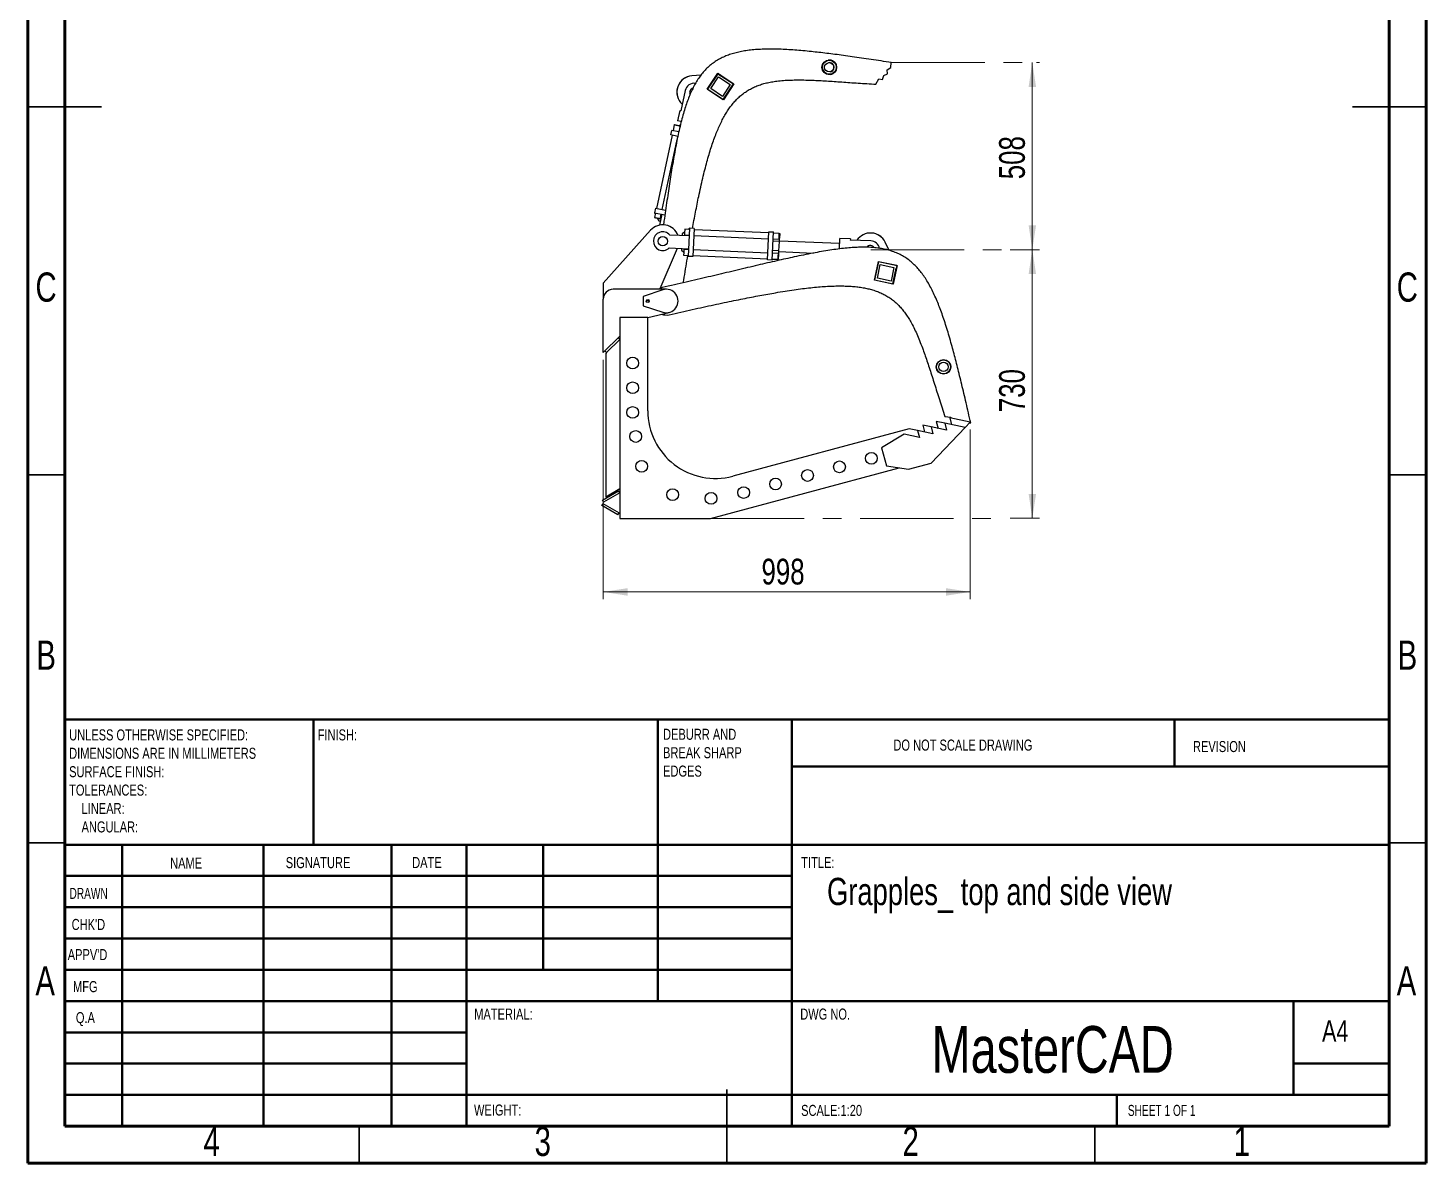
# Model space of a CAD drawing. Header units: millimetres. Extents: x 15 to 205, y 5 to 292.
# Drawn here: x 15 to 205, y 5 to 159.2 of the extents above; entities that cross this region are included whole.
import ezdxf

# ---------------------------------------------------------------- set-up
doc = ezdxf.new("R2010")
doc.units = ezdxf.units.MM
doc.linetypes.add('CENTERX2', pattern=[20.32, 12.7, -2.54, 2.54, -2.54])
doc.styles.add('SLDTEXTSTYLE0', font='TXT', dxfattribs={"width": 0.75})
doc.styles.add('SLDTEXTSTYLE1', font='TXT', dxfattribs={"width": 0.686449})
doc.styles.add('SLDTEXTSTYLE2', font='TXT', dxfattribs={"width": 0.6875})
doc.dimstyles.new('SLDDIMSTYLE1', dxfattribs={"dimtxt": 3.5, "dimasz": 3.302, "dimexe": 0, "dimexo": 0.0625, "dimgap": 0.875, "dimtad": 1, "dimdec": 0, "dimlfac": 20, "dimrnd": 1e-09, "dimzin": 12, "dimdsep": 46, "dimtxsty": 'SLDTEXTSTYLE0', "dimsah": 1, "dimcen": 0.09, "dimadec": 0, "dimazin": 3, "dimtfac": 1, "dimtdec": 0, "dimtofl": 0, "dimtmove": 0, "dimatfit": 3, "dimfxl": 0, "dimfrac": 2, "dimtolj": 1, "dimtzin": 12, "dimarcsym": 0})
doc.dimstyles.new('SLDDIMSTYLE3', dxfattribs={"dimtxt": 3.5, "dimasz": 3.302, "dimexe": 0, "dimexo": 0.0625, "dimgap": 0.875, "dimtad": 1, "dimdec": 0, "dimlfac": 20, "dimrnd": 1e-09, "dimzin": 12, "dimdsep": 46, "dimtxsty": 'SLDTEXTSTYLE0', "dimsah": 1, "dimcen": 0.09, "dimadec": 0, "dimazin": 3, "dimtfac": 1, "dimtofl": 0, "dimtmove": 0, "dimatfit": 3, "dimfxl": 0, "dimfrac": 2, "dimtolj": 1, "dimtzin": 12, "dimarcsym": 0})

# ---------------------------------------------------------------- blocks, each defined once
blk = doc.blocks.new('SW_NOTE_0')
at = {"color": 0, "linetype": 'Continuous', "lineweight": 0, "char_height": 1.5, "attachment_point": 1, "style": 'SLDTEXTSTYLE0'}
for s, insert in [('UNLESS OTHERWISE SPECIFIED:', (0, 1.93)), ('DIMENSIONS ARE IN MILLIMETERS', (0, -0.57)), ('SURFACE FINISH:', (0, -3.07)), ('TOLERANCES:', (0, -5.57)), ('LINEAR:', (1.69, -8.07)), ('ANGULAR:', (1.69, -10.57))]:
    blk.add_mtext(s, dxfattribs=dict(at, insert=insert))
blk = doc.blocks.new('SW_NOTE_1')
at = {"color": 0, "linetype": 'Continuous', "lineweight": 0, "char_height": 1.5, "attachment_point": 1, "style": 'SLDTEXTSTYLE0'}
for s, insert in [('DEBURR AND', (0, 1.93)), ('BREAK SHARP', (0, -0.57)), ('EDGES', (0, -3.07))]:
    blk.add_mtext(s, dxfattribs=dict(at, insert=insert))
blk = doc.blocks.new('_D_6')
at = {"color": 7, "linetype": 'Continuous', "lineweight": 18}
for p, q in [((148.49, 129.09), (152.49, 129.09)), ((151.49, 92.59), (151.49, 129.09)), ((148.49, 92.59), (152.49, 92.59))]:
    blk.add_line(p, q, dxfattribs=at)
for points in [[(151.49, 129.09), (150.99, 125.79), (152, 125.79)], [(151.49, 92.59), (152, 95.89), (150.99, 95.89)]]:
    blk.add_solid(points, dxfattribs=at)
at = {"color": 7, "linetype": 'Continuous', "lineweight": 18, "insert": (146.98, 107.01), "char_height": 3.5, "attachment_point": 1, "rotation": 90, "style": 'SLDTEXTSTYLE0'}
blk.add_mtext('730', dxfattribs=at)
blk = doc.blocks.new('_D_7')
at = {"color": 7, "linetype": 'Continuous', "lineweight": 18}
for p, q in [((151.49, 154.51), (151.49, 129.09)), ((152.04, 154.51), (152.49, 154.51)), ((148.49, 129.09), (152.49, 129.09))]:
    blk.add_line(p, q, dxfattribs=at)
for points in [[(151.49, 154.51), (150.99, 151.21), (152, 151.21)], [(151.49, 129.09), (152, 132.39), (150.99, 132.39)]]:
    blk.add_solid(points, dxfattribs=at)
at = {"color": 7, "linetype": 'Continuous', "lineweight": 18, "insert": (146.98, 138.66), "char_height": 3.5, "attachment_point": 1, "rotation": 90, "style": 'SLDTEXTSTYLE0'}
blk.add_mtext('508', dxfattribs=at)
blk = doc.blocks.new('_D_8')
at = {"color": 7, "linetype": 'Continuous', "lineweight": 18}
for p, q in [((93.18, 114.11), (93.18, 81.59)), ((143.06, 104.66), (143.06, 81.59)), ((93.18, 82.59), (143.06, 82.59))]:
    blk.add_line(p, q, dxfattribs=at)
for points in [[(93.18, 82.59), (96.48, 82.08), (96.48, 83.1)], [(143.06, 82.59), (139.76, 83.1), (139.76, 82.08)]]:
    blk.add_solid(points, dxfattribs=at)
at = {"color": 7, "linetype": 'Continuous', "lineweight": 18, "insert": (114.69, 87.1), "char_height": 3.5, "attachment_point": 1, "style": 'SLDTEXTSTYLE0'}
blk.add_mtext('998', dxfattribs=at)

msp = doc.modelspace()

# ---------------------------------------------------------------- linework, layer by layer
at = {"color": 7, "linetype": 'Continuous', "lineweight": 70}
for p, q in [((15, 5), (15, 292)), ((205, 292), (205, 5)), ((20, 10), (20, 287)), ((200, 287), (200, 10)), ((200, 10), (20, 10)), ((205, 5), (15, 5))]:
    msp.add_line(p, q, dxfattribs=at)
at = {"color": 7, "linetype": 'Continuous', "lineweight": 25}
for p, q in [((123.4186603, 154.6863339), (123.3272834, 154.6743057)), ((123.3672215, 154.6537391), (123.3702077, 154.6799562)), ((123.4233035, 154.6890579), (123.4177096, 154.7315619)), ((124.2146803, 154.807689), (123.8102211, 154.8537723)), ((123.8102449, 154.8537723), (124.2146535, 154.8076979)), ((124.7182084, 154.4307641), (124.6649338, 154.4368348)), ((132.2647853, 153.8398675), (132.3296799, 154.5138411)), ((106.4687742, 152.8104446), (105.2270083, 152.7086667)), ((107.3238557, 150.8832625), (108.7678341, 153.064876)), ((108.7654813, 153.0003987), (107.3635606, 150.8823268)), ((108.5891498, 152.7339927), (107.3635606, 150.8823297)), ((107.8035599, 150.971847), (108.855, 152.5604002)), ((108.5891498, 152.7339927), (108.5449768, 152.7281753)), ((108.7470426, 152.9725424), (108.7028696, 152.966728)), ((108.7654813, 153.0003987), (108.7470426, 152.9725424)), ((108.7654813, 153.0003987), (110.8835502, 151.5984795)), ((108.7678341, 153.064876), (110.9494461, 151.6208969)), ((108.8807417, 152.9901437), (108.7975247, 152.9791884)), ((108.855, 152.5604002), (110.4435517, 151.5089593)), ((109.1551615, 152.8085105), (109.071946, 152.7975521)), ((130.2405341, 151.5675149), (130.6130154, 152.2811941)), ((130.6130154, 152.2811941), (131.1259849, 152.1879009)), ((131.1259849, 152.1879009), (131.3022001, 152.7514211)), ((131.3022001, 152.7514211), (131.8256213, 152.9693148)), ((131.7774339, 153.5336099), (132.2647853, 153.8398675)), ((131.8256213, 152.9693148), (131.7774339, 153.5336099)), ((104.3114549, 150.69338), (103.7305502, 147.9604385)), ((109.5054684, 149.4392864), (107.3238557, 150.8832625)), ((107.3635606, 150.8823297), (107.3635606, 150.8823268)), ((107.3635606, 150.8823268), (109.4816311, 149.4804076)), ((109.3921123, 149.9204061), (107.8035599, 150.971847)), ((110.4435517, 151.5089593), (109.3921123, 149.9204061)), ((109.4816311, 149.4804076), (110.8835502, 151.5984795)), ((110.9494461, 151.6208969), (109.5054684, 149.4392864)), ((103.575269, 147.9934446), (103.2782151, 146.5959154)), ((103.7773138, 146.489828), (103.2782151, 146.5959154)), ((103.575269, 147.9934446), (103.7305502, 147.9604385)), ((102.5385758, 144.6432761), (100.4261928, 134.7052954)), ((102.3832945, 144.6762822), (102.5153188, 145.2974043)), ((103.310982, 144.4790951), (102.3832945, 144.6762822)), ((103.4481457, 145.0991265), (102.5153188, 145.2974043)), ((102.8356297, 146.0408024), (102.6705994, 145.2643983)), ((102.846778, 146.0384331), (102.8599805, 146.1005471)), ((102.8599805, 146.1005471), (103.4811041, 145.9685228)), ((103.4811041, 145.9685228), (103.4679016, 145.9064088)), ((101.2025973, 134.540265), (103.2279855, 144.0689675)), ((100.2709119, 134.7383014), (100.138888, 134.1171778)), ((100.138888, 134.1171778), (101.5599689, 133.8151179)), ((100.138888, 134.1171778), (100.2545616, 133.8978342)), ((100.2941689, 134.0841717), (100.162145, 133.4630481)), ((100.2709119, 134.7383014), (101.6504763, 134.4450659)), ((100.5244671, 133.3860345), (100.7172568, 133.0204613)), ((100.7172568, 133.0204613), (100.950178, 132.9709537)), ((101.148214, 133.9026383), (100.8338122, 132.423494)), ((100.9385495, 133.2980178), (101.0705734, 133.9191414)), ((99.60829, 131.7266218), (93.1758611, 124.5536461)), ((103.9124189, 131.2394417), (103.9020321, 131.0015432)), ((104.2411579, 131.4899243), (103.9124189, 131.2394417)), ((104.8917113, 131.8322904), (104.2573152, 131.8599887)), ((104.8986359, 131.9908894), (104.7013922, 131.8405993)), ((104.8986359, 131.9908894), (104.7324455, 128.1845152)), ((105.5330312, 131.9631911), (104.8986359, 131.9908894)), ((105.5330312, 131.9631911), (105.3668415, 128.1568169)), ((115.6764372, 131.3614197), (105.5261066, 131.8045921)), ((115.5171706, 127.7136444), (115.6833617, 131.5200172)), ((115.6833617, 131.5200172), (116.3177563, 131.4923189)), ((116.1515666, 127.6859462), (116.3177563, 131.4923189)), ((117.1038268, 131.2990985), (116.3108317, 131.3337214)), ((117.1033291, 131.2877111), (117.1667693, 131.2849409)), ((117.1667693, 131.2849409), (117.1390711, 130.6505449)), ((100.9196365, 123.8190233), (103.2687223, 129.2812816)), ((102.1462163, 129.3302901), (104.7774552, 129.2154081)), ((104.8536262, 130.9599958), (102.2223866, 131.0748793)), ((103.8258618, 129.2569555), (103.8154749, 129.019057)), ((104.2226924, 131.0669936), (104.8570885, 131.0392953)), ((105.4914838, 131.011597), (115.6418143, 130.5684246)), ((117.1187936, 130.1861353), (116.2623598, 130.2235282)), ((116.2762089, 130.5407263), (117.069204, 130.5061034)), ((117.063397, 128.9173446), (117.1187936, 130.1861353)), ((117.1390711, 130.6505449), (117.0756309, 130.653315)), ((125.3059609, 129.9081273), (117.1222566, 130.2654348)), ((125.2747668, 129.1936941), (125.3371192, 130.6218214)), ((126.7645104, 130.5595003), (125.3371192, 130.6218214)), ((126.7645104, 130.5595003), (126.7575873, 130.4009012)), ((129.5489235, 130.2790291), (126.7575873, 130.4009012)), ((132.0524467, 128.9938382), (131.5026416, 130.1118962)), ((103.8154749, 129.019057), (104.121132, 128.7408761)), ((104.1035896, 128.3390931), (104.7379857, 128.3113948)), ((104.7726086, 129.1043884), (104.1382125, 129.1320867)), ((104.5857301, 128.3180423), (104.7324455, 128.1845152)), ((105.3668415, 128.1568169), (104.7324455, 128.1845152)), ((105.372381, 128.2836966), (115.5227108, 127.8405234)), ((115.5573337, 128.6335177), (105.4070039, 129.0766902)), ((116.1515666, 127.6859462), (115.5171706, 127.7136444)), ((116.1571069, 127.8128251), (116.9501005, 127.7782022)), ((116.9847233, 128.5711966), (116.1917297, 128.6058194)), ((117.063397, 128.9173446), (116.2069632, 128.9547376)), ((117.0154227, 127.8185389), (116.9519825, 127.8213091)), ((117.043121, 128.4529343), (116.9796808, 128.4557044)), ((117.0154227, 127.8185389), (117.043121, 128.4529343)), ((117.0599355, 128.8380451), (121.7743201, 128.6322109)), ((130.0288154, 124.9329112), (130.5727525, 127.4919412)), ((130.5864347, 127.4546556), (130.0583376, 124.9701611)), ((130.5727525, 127.4919412), (133.1317825, 126.9480027)), ((133.0709292, 126.9265606), (130.5864347, 127.4546556)), ((130.4349138, 125.2147108), (130.8309837, 127.0780824)), ((130.4349138, 125.2147108), (130.8309837, 127.0780816)), ((130.8309837, 127.0780824), (132.694356, 126.6820102)), ((132.694356, 126.6820102), (132.2982831, 124.8186394)), ((133.0709292, 126.9265606), (132.542835, 124.4420655)), ((132.542835, 124.4420655), (132.994519, 126.5670768)), ((133.1317825, 126.9480027), (132.5878455, 124.3889726)), ((132.7368362, 127.0319513), (132.7584369, 126.9929826)), ((132.994519, 126.5670776), (133.0352111, 126.493667)), ((133.0382539, 126.9335053), (133.0166532, 126.9724741)), ((133.0629392, 126.8889717), (133.0709292, 126.9265599)), ((133.1036313, 126.8155619), (133.0629392, 126.8889725)), ((133.0709292, 126.9265599), (133.0709292, 126.9265606)), ((93.1758611, 124.5536461), (93.1758611, 122.3430514)), ((101.7709254, 123.702313), (94.5351224, 123.702313)), ((101.2790503, 123.6241884), (98.5959253, 122.7498128)), ((132.5878455, 124.3889726), (130.0288154, 124.9329112)), ((130.0583376, 124.9701611), (132.542835, 124.4420655)), ((132.2982831, 124.8186394), (130.4349138, 125.2147108)), ((93.1758611, 115.1072489), (93.1758611, 122.3430514)), ((98.5959253, 122.7498128), (98.5959253, 121.479813)), ((99.2309252, 119.8923129), (95.4209252, 119.8923129)), ((95.4209252, 119.8923129), (95.4209252, 92.5873123)), ((98.5959253, 121.479813), (101.2790503, 120.605437)), ((99.2309252, 119.8923129), (102.1314962, 120.5688036)), ((99.2309252, 107.1923129), (99.2309252, 119.8923129)), ((93.4003676, 115.3317552), (95.1964187, 117.1278065)), ((95.4209252, 116.9033001), (93.6248739, 115.1072489)), ((95.1964187, 117.1278065), (95.4209252, 117.3523128)), ((95.4209252, 116.9033001), (95.1964187, 117.1278065)), ((93.1758611, 115.1072489), (93.4003676, 115.3317552)), ((93.6248739, 115.1072489), (93.4003676, 115.3317552)), ((93.6248739, 115.1072489), (93.5159251, 114.9983)), ((93.5159251, 114.9983), (93.5159251, 95.4834483)), ((139.9607821, 113.9467956), (139.986269, 113.9536248)), ((139.9652792, 113.9914911), (140.0099619, 113.9108834)), ((140.0141968, 113.9075586), (140.0516941, 113.9283435)), ((140.2345849, 112.6598864), (140.2484639, 112.6080933)), ((140.4146148, 113.2147293), (140.3092576, 113.6079328)), ((140.3092666, 113.6079102), (140.4146148, 113.2147546)), ((139.6083845, 106.4206391), (140.4089166, 106.3356399)), ((134.759198, 104.7476388), (110.7876865, 98.3244918)), ((135.9068347, 104.512792), (134.759198, 104.7476388)), ((135.9068347, 104.512792), (136.1533595, 103.5927481)), ((137.9934503, 104.0857978), (135.9068347, 104.512792)), ((136.5992857, 105.2406892), (136.8458105, 104.3206445)), ((137.7469255, 105.0058424), (136.5992857, 105.2406892)), ((137.7469255, 105.0058424), (137.9934503, 104.0857978)), ((139.8335381, 104.5788481), (137.7469255, 105.0058424)), ((137.7528234, 100.0769205), (142.3691644, 104.9295671)), ((138.4393765, 105.7337395), (138.6859013, 104.8136949)), ((139.5870133, 105.4988928), (138.4393765, 105.7337395)), ((139.5870133, 105.4988928), (139.8335381, 104.5788481)), ((142.3691644, 104.9295671), (139.5870133, 105.4988928)), ((140.2794643, 106.2267899), (140.5259891, 105.3067453)), ((143.0616154, 105.6574642), (140.2794643, 106.2267899)), ((140.4089166, 106.3356399), (140.4368265, 106.1945877)), ((142.3691644, 104.9295671), (143.0616154, 105.6574642)), ((142.9096295, 105.4976977), (143.1153728, 105.5566936)), ((134.066747, 104.0197417), (131.0134394, 102.1662048)), ((136.1533595, 103.5927481), (134.066747, 104.0197417)), ((131.0134394, 102.1662048), (131.6708399, 99.7127525)), ((107.7771297, 92.5873123), (133.3937926, 99.4512773)), ((131.6708399, 99.7127525), (134.6860094, 99.2551706)), ((134.6860094, 99.2551706), (137.7528234, 100.0769205)), ((93.0624707, 95.0383372), (95.2621752, 96.3083364)), ((93.2212206, 94.7633735), (93.0624707, 95.0383372)), ((95.4209252, 96.0333742), (93.2212206, 94.7633735)), ((95.4209252, 96.5833), (93.5159251, 95.4834483)), ((95.4209252, 96.0333742), (95.2621752, 96.3083364)), ((92.9830956, 94.3509288), (93.1418456, 94.6258924)), ((95.1828002, 93.0809296), (92.9830956, 94.3509288)), ((93.1418456, 94.6258924), (95.3415502, 93.3558918)), ((95.1828002, 93.0809296), (95.3415502, 93.3558918)), ((95.4209252, 92.5873123), (107.7771297, 92.5873123))]:
    msp.add_line(p, q, dxfattribs=at)
at = {"color": 7, "linetype": 'CENTERX2', "lineweight": 18}
for p, q in [((132.3296807, 154.5138418), (151.041695, 154.5138418)), ((129.5331432, 129.0890139), (147.4939398, 129.0890139)), ((107.77713, 92.5873129), (147.4939398, 92.5873129))]:
    msp.add_line(p, q, dxfattribs=at)
at = {"color": 7, "linetype": 'Continuous', "lineweight": 35}
for p, q in [((15, 148.5), (25, 148.5)), ((20, 148.5), (15, 148.5)), ((205, 148.5), (195, 148.5)), ((200, 148.5), (205, 148.5)), ((20, 98.5), (15, 98.5)), ((200, 98.5), (205, 98.5)), ((20, 48.5), (15, 48.5)), ((200, 48.5), (205, 48.5)), ((110, 5), (110, 15)), ((60, 10), (60, 5)), ((110, 10), (110, 5)), ((160, 10), (160, 5))]:
    msp.add_line(p, q, dxfattribs=at)
at = {"color": 7, "linetype": 'Continuous', "lineweight": 50}
for p, q in [((20, 65.25), (200, 65.25)), ((20, 65.25), (20, 10)), ((53.8, 48.25), (53.8, 65.25)), ((100.6, 65.25), (100.6, 27)), ((118.8, 65.25), (118.8, 10)), ((170.8, 58.875), (170.8, 65.25)), ((200, 58.875), (118.8, 58.875)), ((200, 48.25), (20, 48.25)), ((27.8, 48.25), (27.8, 10)), ((46.9909524, 48.25), (46.9909524, 10)), ((64.3989262, 48.25), (64.3989262, 10)), ((74.6, 10), (74.6, 48.25)), ((85, 31.25), (85, 48.25)), ((118.8, 44), (20, 44)), ((118.8, 39.75), (20, 39.75)), ((118.8, 35.5), (20, 35.5)), ((118.8, 31.25), (20, 31.25)), ((74.6, 27), (20, 27)), ((74.6, 27), (200, 27)), ((187, 14.25), (187, 27)), ((74.6, 22.749928), (20, 22.749928)), ((74.6, 18.5), (20, 18.5)), ((200, 18.5), (187, 18.5)), ((20, 14.25), (200, 14.25)), ((163, 10), (163, 14.25))]:
    msp.add_line(p, q, dxfattribs=at)
at = {"color": 7, "linetype": 'Continuous', "lineweight": 25, "flags": 128}
for points in [[(103.6120339, 145.875772), (103.6097585, 145.8762578), (103.5917131, 145.8800934), (103.5564659, 145.8875857), (103.5056649, 145.8983831), (103.441686, 145.9119819), (103.36752, 145.9277473), (103.2866357, 145.9449402), (103.2028152, 145.9627561), (103.1199767, 145.9803633), (103.0419944, 145.9969393), (102.9725148, 146.0117064), (102.9147869, 146.023979), (102.8715087, 146.033176), (102.8447053, 146.0388742), (102.8356297, 146.0408024)], [(103.635685, 145.9356658), (103.6229512, 145.9383718), (103.5713813, 145.9493331), (103.5240313, 145.9593973), (103.4811041, 145.9685228)], [(100.162145, 133.4630481), (100.1712209, 133.4611184), (100.1980243, 133.4554217), (100.2413022, 133.4462217), (100.2990304, 133.4339521), (100.36851, 133.4191836), (100.4464923, 133.4026075), (100.5293304, 133.3850003), (100.6131513, 133.367183), (100.6940359, 133.3499915), (100.7682013, 133.3342261), (100.8321805, 133.3206273), (100.8829812, 133.3098299), (100.9182284, 133.3023376), (100.9362741, 133.2985021), (100.9385495, 133.2980178)], [(104.2573152, 131.8599887), (104.2569107, 131.8507187), (104.2557156, 131.8233422), (104.2537852, 131.7791394), (104.251211, 131.7201785), (104.248113, 131.6492147), (104.2446351, 131.569565), (104.2409411, 131.4849577), (104.2372031, 131.3993446), (104.2335963, 131.3167326), (104.230289, 131.2409825), (104.2274362, 131.1756364), (104.2251705, 131.1237491), (104.2235984, 131.0877494), (104.2227937, 131.0693181), (104.2226924, 131.0669936)], [(117.069204, 130.5061034), (117.0693053, 130.508428), (117.07011, 130.5268593), (117.0716821, 130.562859), (117.073947, 130.6147448), (117.0768006, 130.6800909), (117.0801072, 130.7558424), (117.0837147, 130.8384545), (117.087452, 130.9240661), (117.0911459, 131.0086749), (117.0946239, 131.0883231), (117.0977218, 131.1592869), (117.1002968, 131.2182493), (117.1022265, 131.2624521), (117.1034215, 131.2898285), (117.1038268, 131.2990985)], [(117.1187936, 130.1861353), (117.1218721, 130.2566431), (117.1248196, 130.3241304), (117.127621, 130.3883127), (117.1302675, 130.4489113), (117.1327455, 130.5056683), (117.1350448, 130.5583395), (117.1371563, 130.6067012), (117.1390711, 130.6505449)], [(104.1382125, 129.1320867), (104.1378079, 129.1228182), (104.1366128, 129.0954418), (104.1346824, 129.051239), (104.1321082, 128.9922766), (104.1290103, 128.9213128), (104.1255323, 128.8416646), (104.1218383, 128.7570558), (104.1181004, 128.6714442), (104.1144936, 128.5888321), (104.1111863, 128.5130813), (104.1083334, 128.4477353), (104.1060677, 128.3958487), (104.1044956, 128.3598482), (104.103691, 128.341417), (104.1035896, 128.3390931)], [(116.9501005, 127.7782022), (116.9502018, 127.7805261), (116.951008, 127.7989573), (116.9525786, 127.8349578), (116.954845, 127.8868444), (116.9576971, 127.9521904), (116.9610052, 128.0279405), (116.9646112, 128.1105533), (116.96835, 128.1961649), (116.9720439, 128.2807737), (116.9755219, 128.3604219), (116.9786198, 128.4313864), (116.9811948, 128.4903481), (116.9831245, 128.5345502), (116.9843195, 128.5619266), (116.9847233, 128.5711966)], [(117.043121, 128.4529343), (117.0450358, 128.4967787), (117.0471473, 128.5451404), (117.0494465, 128.5978116), (117.0519246, 128.6545686), (117.054571, 128.7151671), (117.0573725, 128.7793494), (117.0603199, 128.8468368), (117.063397, 128.9173446)]]:
    msp.add_lwpolyline(points, dxfattribs=at)
at = {"color": 7, "linetype": 'Continuous', "lineweight": 25}
for centre, radius in [((123.9025201, 153.8658862), 0.9921875), ((123.9025202, 153.8658862), 0.9525), ((123.9025202, 153.8658862), 0.635), ((101.2629252, 130.2428129), 0.635), ((99.2309252, 122.1148129), 0.2032), ((97.1777848, 113.6811484), 0.8001), ((139.4239383, 113.1599954), 0.9921875), ((139.4239383, 113.1599954), 0.9525), ((139.4239383, 113.1599954), 0.635), ((97.1777848, 110.3283229), 0.8001), ((97.1777848, 106.9754975), 0.8001), ((97.5956038, 103.7116301), 0.8001), ((129.6240817, 100.7420872), 0.8001), ((98.4048459, 99.6586649), 0.8001), ((120.9417725, 98.4156695), 0.8001), ((125.2829271, 99.5788784), 0.8001), ((116.6006179, 97.2524606), 0.8001), ((102.6040245, 95.8046851), 0.8001), ((107.8351076, 95.2994702), 0.8001), ((112.2594633, 96.0892517), 0.8001)]:
    msp.add_circle(centre, radius, dxfattribs=at)
for centre, radius, start, end in [((123.9025195, 153.8658861), 0.9525, 124.193703698, 278.994967394), ((123.9025201, 153.8658862), 0.9921875, 278.994917893, 98.994917893), ((123.9025195, 153.8658861), 0.635, 0.000033711, 98.994967394), ((105.4085637, 150.4935933), 2.2225, 94.685702338, 227.898070913), ((105.4085637, 150.4935933), 2.2225, 94.685702307, 219.135754264), ((123.9025195, 153.8658861), 0.635, 278.994967394, 0.000033711), ((105.5537027, 150.429334), 1.27, 82.348255676, 168.000124514), ((105.5537027, 150.429334), 0.635, 106.788095334, 203.493827693), ((101.2629252, 130.2428129), 2.2225, 20.632396399, 138.115552859), ((101.2629252, 130.2428129), 1.27, 40.932536558, 314.067463442), ((129.5082402, 129.1311476), 2.2225, 26.185702338, 146.382882896), ((129.4935303, 129.010238), 0.635, 33.758330238, 139.783264988), ((129.4935303, 129.010238), 1.27, 12.107100903, 87.500124514), ((129.5082402, 129.1311476), 2.2225, 26.185702429, 57.000060321), ((94.5351224, 122.3430516), 1.3592612, 90, 180), ((101.7709252, 122.1148129), 1.905, 107.221266132, 123.557309762), ((101.7709252, 122.1148129), 1.5875, 251.95026605, 108.04973395), ((99.2351011, 121.9692224), 0.2032, 90, 160.641518966), ((99.2351011, 121.9692224), 0.2032, 22.64442364, 90), ((101.7709252, 122.1148129), 1.905, 249.570919764, 280.922757585), ((108.4115624, 107.1923064), 9.1806373, 179.999959769, 285)]:
    msp.add_arc(centre, radius, start, end, dxfattribs=at)
for points, knots in [([(132.3296799, 154.5138411), (131.8637002, 154.585233), (130.9479823, 154.7255285), (129.5979286, 154.9286627), (128.2951913, 155.1208342), (127.038773, 155.3012618), (125.8345186, 155.468451), (124.6809535, 155.6219817), (123.5766298, 155.761513), (122.5132804, 155.8874554), (121.4290826, 156.0058845), (120.3282412, 156.1133876), (119.214716, 156.2055629), (118.1535249, 156.2749603), (117.1431046, 156.3206013), (116.1818886, 156.341528), (115.2427649, 156.3366312), (114.3268256, 156.3022369), (113.4352145, 156.2337738), (112.5943077, 156.1309961), (111.8020689, 155.9925949), (111.0564804, 155.8172321), (110.3555498, 155.6035432), (109.6764465, 155.3421485), (109.0203236, 155.0262529), (108.3896101, 154.6484753), (107.8034409, 154.2175593), (107.2593962, 153.7320096), (106.7739779, 153.210834), (106.3395739, 152.6598108), (105.9488411, 152.0829989), (105.5833969, 151.4584964), (105.2412552, 150.7851766), (104.9204467, 150.0618861), (104.6189998, 149.2874489), (104.334968, 148.460673), (104.0618122, 147.5652532), (103.7987755, 146.5978705), (103.5446969, 145.5553409), (103.3011026, 144.449984), (103.0658154, 143.2804222), (102.8366529, 142.045281), (102.6229383, 140.809687), (102.4213283, 139.5787102), (102.2296131, 138.3574135), (102.0364758, 137.0842021), (101.840541, 135.7582226), (101.6404754, 134.3786143), (101.4820382, 133.2741081), (101.3899946, 132.6293966), (101.3661871, 132.4626393)], [0, 0, 0, 0, 0.0293578059, 0.0576923592, 0.0850218041, 0.1113644794, 0.1367391252, 0.1607365489, 0.1838365772, 0.2060578488, 0.2274194263, 0.251756353, 0.274937496, 0.2969992297, 0.3179800926, 0.3379213824, 0.3568674757, 0.3764575884, 0.3949897134, 0.4125403856, 0.4291950914, 0.4450492842, 0.4602095625, 0.4747938752, 0.490324697, 0.5054996677, 0.5205132129, 0.5355634554, 0.5508452467, 0.5648064962, 0.5792203399, 0.5941976271, 0.609838002, 0.6262303116, 0.6434529351, 0.6615754068, 0.6806592746, 0.7017427745, 0.7239984511, 0.7474774078, 0.7722266213, 0.7982895759, 0.8257070245, 0.8503151029, 0.8759702145, 0.9026950689, 0.9305120461, 0.9594430261, 0.9895097724, 1, 1, 1, 1]), ([(105.3104265, 131.9729097), (105.3769762, 132.3390284), (105.5121709, 133.0827934), (105.7222071, 134.188334), (105.9363971, 135.2758346), (106.1693712, 136.4097518), (106.4226577, 137.5822189), (106.6991655, 138.7853541), (106.9786527, 139.9228332), (107.2620834, 140.9964029), (107.550418, 142.0078122), (107.8446215, 142.9588098), (108.1456644, 143.8511453), (108.4545149, 144.6865701), (108.7721526, 145.4668321), (109.099558, 146.1936792), (109.4377262, 146.8688515), (109.7876427, 147.494087), (110.1503206, 148.0711072), (110.5384856, 148.6181578), (110.955817, 149.1332353), (111.4063444, 149.6135214), (111.877372, 150.0439791), (112.3701345, 150.4267813), (112.8961595, 150.7709362), (113.458736, 151.0758164), (114.0606518, 151.3407377), (114.6923108, 151.5626277), (115.3551278, 151.7443483), (116.0505711, 151.8888078), (116.8265517, 152.0058584), (117.6904277, 152.0906497), (118.6488809, 152.140442), (119.6619367, 152.1556619), (120.6552036, 152.1419564), (121.6237004, 152.1096792), (122.562122, 152.0657035), (123.5414297, 152.0100409), (124.5629145, 151.944994), (125.6211264, 151.8733377), (126.7168001, 151.7974258), (127.8506528, 151.7196554), (129.0300685, 151.6412175), (129.8318809, 151.5923969), (130.2405341, 151.5675149)], [0, 0, 0, 0, 0.0290963521, 0.0591088248, 0.0879890787, 0.1157624625, 0.1496224308, 0.1817784055, 0.2122866501, 0.2412050654, 0.2685936845, 0.2945150805, 0.3190346611, 0.3422214041, 0.3641483654, 0.3848931034, 0.4045386993, 0.4231742073, 0.4408949307, 0.4578032414, 0.4755938617, 0.492687509, 0.5092460318, 0.5254357819, 0.5414243586, 0.5583445134, 0.5754095713, 0.5927918579, 0.6106463068, 0.6291091759, 0.6482982271, 0.6719814184, 0.6969510452, 0.7233214707, 0.7511885934, 0.774615251, 0.7990890402, 0.8246439175, 0.8513114818, 0.8791217973, 0.907576424, 0.9371891465, 0.9679877054, 1, 1, 1, 1]), ([(143.1153728, 105.5566936), (143.0110146, 106.0164151), (142.8059359, 106.9198334), (142.500137, 108.2503954), (142.2014863, 109.5329173), (141.9088774, 110.7680375), (141.6230725, 111.9497727), (141.343135, 113.0793388), (141.0682221, 114.1579601), (140.7956817, 115.1934772), (140.5085121, 116.2456381), (140.2050772, 117.3092805), (139.8827295, 118.3791049), (139.5583697, 119.3918899), (139.2305146, 120.3487304), (138.8976951, 121.2507312), (138.5489558, 122.1227162), (138.1812587, 122.9623152), (137.7907805, 123.7667932), (137.3869647, 124.5115218), (136.9678338, 125.1979085), (136.5314159, 125.8273475), (136.0757052, 126.4011902), (135.5836021, 126.9372339), (135.049221, 127.4319293), (134.4665728, 127.8802997), (133.8508092, 128.2677508), (133.1996516, 128.595983), (132.5368349, 128.8566173), (131.8649433, 129.0588396), (131.1850639, 129.2109835), (130.4700803, 129.3221204), (129.7182157, 129.3936793), (128.9276764, 129.427081), (128.0966463, 129.4237189), (127.2233017, 129.3849715), (126.290075, 129.3109506), (125.2936022, 129.2011335), (124.230493, 129.0554485), (123.1127722, 128.876975), (121.9383584, 128.6672452), (120.7051737, 128.4277813), (119.4772286, 128.1737791), (118.2580162, 127.9102066), (117.051436, 127.6409749), (115.7960328, 127.3540407), (114.4905083, 127.0503638), (113.1335671, 126.7309027), (111.7239127, 126.3966172), (110.303143, 126.0586745), (108.872989, 125.7187198), (107.4353203, 125.3781642), (105.9491919, 125.0282208), (104.4135816, 124.6697408), (102.8275909, 124.3030314), (101.7527541, 124.0585583), (101.2069261, 123.934409)], [0, 0, 0, 0, 0.0241803955, 0.0475179331, 0.0700276409, 0.0917246597, 0.1126242939, 0.1323896352, 0.1514158357, 0.1697182269, 0.1873125604, 0.2073574838, 0.2264504743, 0.2446214567, 0.2619022358, 0.2783267472, 0.2939315517, 0.3100668295, 0.3253306938, 0.3397862009, 0.353503732, 0.3665619387, 0.3790486063, 0.3910608913, 0.4038527354, 0.4163514865, 0.4287172984, 0.4411133561, 0.453700061, 0.4651992074, 0.4770710143, 0.4894069607, 0.5022891086, 0.5157904907, 0.5299757992, 0.5449022517, 0.5606205423, 0.5779858544, 0.5963165901, 0.6156548927, 0.6360394168, 0.6575059825, 0.6800881654, 0.7003564746, 0.7214871107, 0.7434988828, 0.7664101451, 0.7902389708, 0.8150032353, 0.8407207504, 0.8651476377, 0.8904040694, 0.9165037319, 0.9434603561, 0.9712878096, 1, 1, 1, 1]), ([(104.080098, 124.5933152), (104.0990024, 124.7147968), (104.1963264, 125.3402085), (104.3740218, 126.4505508), (104.5506843, 127.5459007), (104.6496229, 128.1371836), (104.6674421, 128.2436758)], [0, 0, 0, 0, 0.099756155, 0.5135647918, 0.9123913191, 1, 1, 1, 1]), ([(102.1318948, 120.2443249), (102.6662466, 120.3659295), (103.716238, 120.6048805), (105.2646324, 120.9520419), (106.7588819, 121.2824864), (108.2001863, 121.5957755), (109.589661, 121.8918374), (110.9043721, 122.1654993), (112.1471891, 122.4174324), (113.3209115, 122.6483883), (114.4524735, 122.8635169), (115.5428263, 123.062693), (116.6832219, 123.2615421), (117.8669377, 123.4555802), (119.0876955, 123.6392659), (120.2484587, 123.7961129), (121.3512044, 123.9258694), (122.3979126, 124.0282805), (123.3905639, 124.1030884), (124.3311413, 124.1500374), (125.221628, 124.1688605), (126.0640118, 124.159292), (126.8602776, 124.1210568), (127.6124097, 124.0538748), (128.3223844, 123.9574522), (128.9921763, 123.8314908), (129.6434246, 123.6708293), (130.2756139, 123.4713122), (130.8876, 123.228161), (131.460737, 122.9476701), (131.9975016, 122.6294947), (132.5104974, 122.2662037), (133.0003467, 121.85451), (133.4674412, 121.391575), (133.9053915, 120.8851878), (134.3173947, 120.3350948), (134.7066776, 119.7409825), (135.0999888, 119.0619), (135.4954872, 118.2892086), (135.8930866, 117.4156949), (136.2785376, 116.4787101), (136.6298172, 115.549533), (136.9547422, 114.6365972), (137.2577607, 113.7473565), (137.5648858, 112.8157901), (137.8787431, 111.8415439), (138.1999043, 110.8307017), (138.5308447, 109.7834467), (138.8740407, 108.6999864), (139.2333196, 107.5738895), (139.4817625, 106.8099766), (139.6083845, 106.4206391)], [0, 0, 0, 0, 0.0337511561, 0.0663204073, 0.0977300645, 0.128002504, 0.1571602575, 0.1852259842, 0.2107083093, 0.2352594934, 0.258899086, 0.2816468575, 0.3035228294, 0.3301928805, 0.355520813, 0.3795509057, 0.4023287294, 0.4239015962, 0.4443188423, 0.4636318847, 0.4818951172, 0.4991660056, 0.5155058253, 0.5309798664, 0.5456582373, 0.5596161512, 0.5729341327, 0.5869470171, 0.6004110197, 0.6134534715, 0.6262054499, 0.6387989854, 0.6521262954, 0.6655677332, 0.6792590274, 0.6933222555, 0.7078646863, 0.722979119, 0.7416333833, 0.7613008836, 0.782071806, 0.8040215604, 0.8224737634, 0.8417507773, 0.8618792786, 0.8828841918, 0.9047892553, 0.9272017465, 0.9505264935, 0.9747852229, 1, 1, 1, 1])]:
    msp.add_open_spline(points, degree=3, knots=knots, dxfattribs=at)

# ---------------------------------------------------------------- block references
at = {"color": 7, "linetype": 'Continuous', "lineweight": 0}
for name, p in [('SW_NOTE_0', (20.5936687, 61.9873699)), ('SW_NOTE_1', (101.3092157, 62.0694896))]:
    msp.add_blockref(name, p, dxfattribs=at)

# ---------------------------------------------------------------- texts
for s, insert, char_height, attachment_point, style in [('C', (17.4586589, 125.9892954), 3.96875, 2, 'SLDTEXTSTYLE0'), ('C', (202.4586589, 125.9892954), 3.96875, 2, 'SLDTEXTSTYLE0'), ('B', (17.4706018, 75.9892954), 3.96875, 2, 'SLDTEXTSTYLE0'), ('B', (202.4706018, 75.9892954), 3.96875, 2, 'SLDTEXTSTYLE0'), ('FINISH:', (54.3712922, 63.919272), 1.5, 1, 'SLDTEXTSTYLE0'), ('DO NOT SCALE DRAWING', (132.6146405, 62.5329936), 1.5, 1, 'SLDTEXTSTYLE0'), ('REVISION', (173.3275817, 62.3349087), 1.5, 1, 'SLDTEXTSTYLE0'), ('NAME', (34.3222392, 46.5014826), 1.5, 1, 'SLDTEXTSTYLE0'), ('SIGNATURE', (50.0335876, 46.5617564), 1.5, 1, 'SLDTEXTSTYLE0'), ('DATE', (67.214702, 46.5761792), 1.5, 1, 'SLDTEXTSTYLE0'), ('TITLE:', (120.0901606, 46.5761792), 1.5, 1, 'SLDTEXTSTYLE0'), ('Grapples_ top and side view', (123.5944552, 43.7451288), 3.704166667, 1, 'SLDTEXTSTYLE0'), ('DRAWN', (20.6433629, 42.3847813), 1.5, 1, 'SLDTEXTSTYLE1'), ("CHK'D", (20.9392222, 38.161853), 1.5, 1, 'SLDTEXTSTYLE0'), ("APPV'D", (20.4017224, 34.0658666), 1.5, 1, 'SLDTEXTSTYLE0'), ('A', (17.3396881, 31.7392954), 3.96875, 2, 'SLDTEXTSTYLE0'), ('A', (202.3396881, 31.7392954), 3.96875, 2, 'SLDTEXTSTYLE0'), ('MFG', (21.1240107, 29.7157845), 1.5, 1, 'SLDTEXTSTYLE0'), ('Q.A', (21.5090366, 25.5046621), 1.5, 1, 'SLDTEXTSTYLE0'), ('MATERIAL:', (75.6458623, 25.9860563), 1.5, 1, 'SLDTEXTSTYLE0'), ('DWG NO.', (119.9530022, 25.9860563), 1.5, 1, 'SLDTEXTSTYLE0'), ('MasterCAD', (154.2628654, 23.606911), 6.35, 2, 'SLDTEXTSTYLE0'), ('A4', (190.8711564, 24.4063886), 2.91041667, 1, 'SLDTEXTSTYLE0'), ('WEIGHT:', (75.6178111, 12.9493119), 1.4986, 1, 'SLDTEXTSTYLE0'), ('SCALE:1:20', (120.0739661, 12.9000873), 1.5, 1, 'SLDTEXTSTYLE0'), ('SHEET 1 OF 1', (164.4782944, 12.9000873), 1.5, 1, 'SLDTEXTSTYLE2'), ('4', (39.9600369, 9.9258436), 3.96875, 2, 'SLDTEXTSTYLE0'), ('3', (84.9600369, 9.9258436), 3.96875, 2, 'SLDTEXTSTYLE0'), ('2', (134.9600369, 9.9258436), 3.96875, 2, 'SLDTEXTSTYLE0'), ('1', (179.9600369, 9.9258436), 3.96875, 2, 'SLDTEXTSTYLE0')]:
    msp.add_mtext(s, dxfattribs=dict(at, insert=insert, char_height=char_height, attachment_point=attachment_point, style=style))

# ---------------------------------------------------------------- dimensions: what is measured, and where the dimension line sits
at = {"color": 7, "linetype": 'Continuous', "lineweight": 18}
for p1, dimstyle, picture, middle in [((151.041695, 154.5138418), 'SLDDIMSTYLE1', '_D_7', (151.4933162, 142.5407531)), ((147.4939398, 92.5873129), 'SLDDIMSTYLE3', '_D_6', (151.4933162, 110.8927724))]:
    dim = msp.add_linear_dim(base=(151.4933162, 129.0890139), p1=p1, p2=(147.4939398, 129.0890139), angle=90, dimstyle=dimstyle, dxfattribs=at)
    dim.commit()
    dim.dimension.update_dxf_attribs({"geometry": picture, "text_midpoint": middle, "dimtype": 160})
dim = msp.add_linear_dim(base=(143.0616156, 82.5873077), p1=(93.1758611, 115.1072488), p2=(143.0616156, 105.6574643), dimstyle='SLDDIMSTYLE1', dxfattribs=at)
dim.commit()
dim.dimension.update_dxf_attribs({"geometry": '_D_8', "text_midpoint": (118.568918, 82.5873077), "dimtype": 160})

doc.saveas('drawing.dxf')
